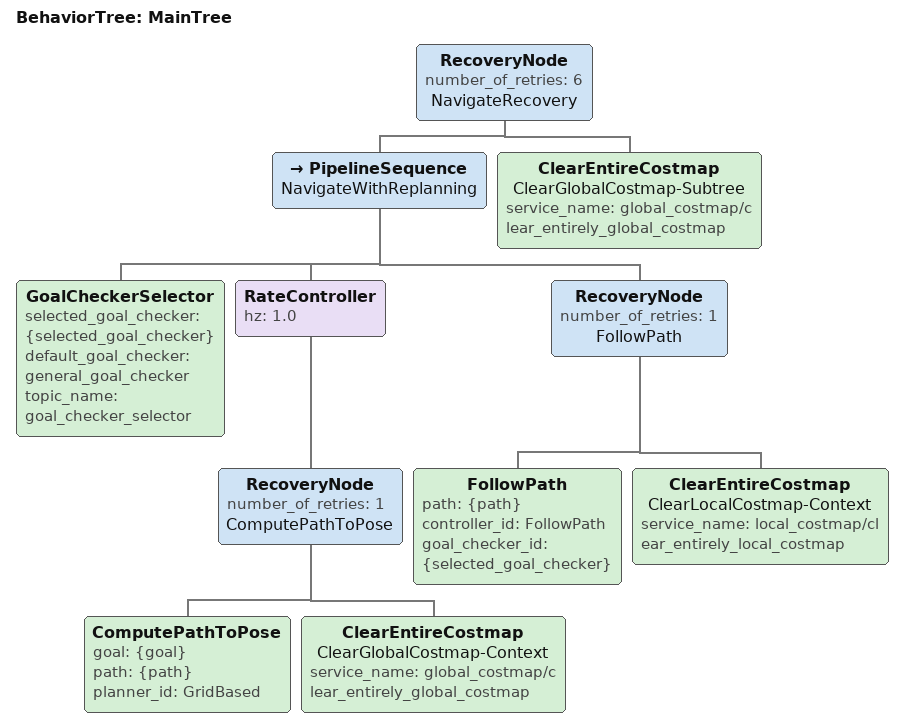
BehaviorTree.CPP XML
<root main_tree_to_execute="MainTree">
  <BehaviorTree ID="MainTree">
    <RecoveryNode number_of_retries="6" name="NavigateRecovery">
      <PipelineSequence name="NavigateWithReplanning">
        <!-- Pick the goal checker per goal. Mission runner publishes the id on
             /goal_checker_selector; default = general (position-only patrol). -->
        <GoalCheckerSelector selected_goal_checker="{selected_goal_checker}"
                             default_goal_checker="general_goal_checker"
                             topic_name="goal_checker_selector"/>
        <RateController hz="1.0">
          <RecoveryNode number_of_retries="1" name="ComputePathToPose">
            <ComputePathToPose goal="{goal}" path="{path}" planner_id="GridBased"/>
            <ClearEntireCostmap name="ClearGlobalCostmap-Context"
                                service_name="global_costmap/clear_entirely_global_costmap"/>
          </RecoveryNode>
        </RateController>
        <RecoveryNode number_of_retries="1" name="FollowPath">
          <FollowPath path="{path}" controller_id="FollowPath"
                      goal_checker_id="{selected_goal_checker}"/>
          <ClearEntireCostmap name="ClearLocalCostmap-Context"
                              service_name="local_costmap/clear_entirely_local_costmap"/>
        </RecoveryNode>
      </PipelineSequence>
      <!-- Top-level recovery: clear the global costmap only (no motion) -->
      <ClearEntireCostmap name="ClearGlobalCostmap-Subtree"
                          service_name="global_costmap/clear_entirely_global_costmap"/>
    </RecoveryNode>
  </BehaviorTree>
</root>
